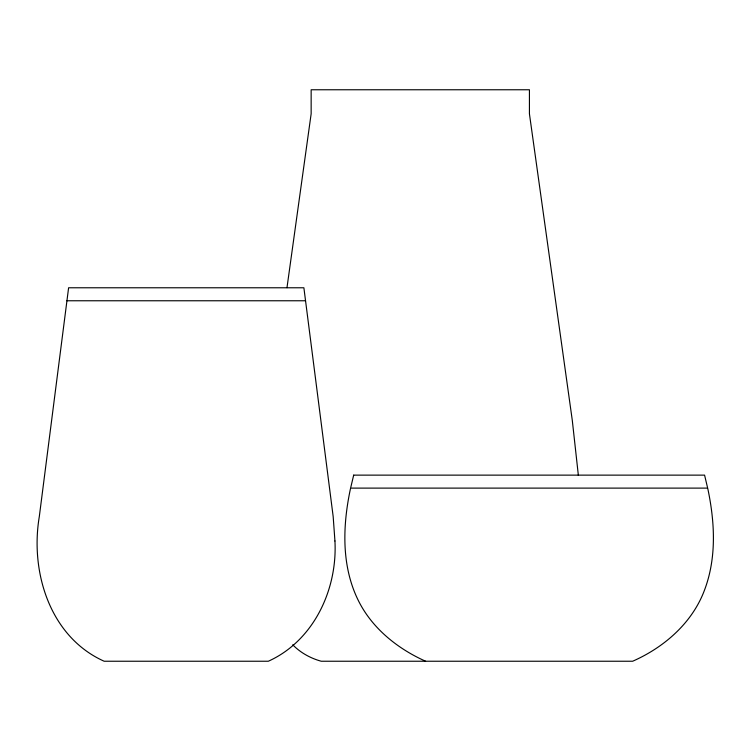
<?xml version="1.0" encoding="UTF-8"?>
<svg xmlns="http://www.w3.org/2000/svg" width="751" height="751" viewBox="0 0 751 751"><rect width="100%" height="100%" fill="white"/><g stroke="black" fill="none" stroke-linecap="round" stroke-linejoin="round"><path stroke-width="1.13" d="M286.985 287.68L311.149 113.805L311.149 89.763L529.427 89.763L529.427 113.805L572.281 420.25L578.373 475.467M350.473 488.638C342.691 525.127 341.207 565.043 357.795 599.42C371.445 627.836 397.241 648.573 425.61 661.237M66.942 300.766L305.544 300.766M292.749 644.79C300.503 652.788 310.538 658.27 321.221 661.237L632.652 661.237C664.072 647.39 692.15 623.067 704.419 590.333C716.783 557.909 714.858 522.029 707.789 488.638M334.937 540.992C337.565 589.31 313.871 640.659 268.332 661.237L104.154 661.237C49.801 636.914 30.002 571.84 39.305 516.622L68.604 287.774L303.883 287.774L333.181 516.622L334.937 540.992M353.683 475.13L350.604 488.112L707.658 488.112L704.579 475.13L353.683 475.13"/></g></svg>
